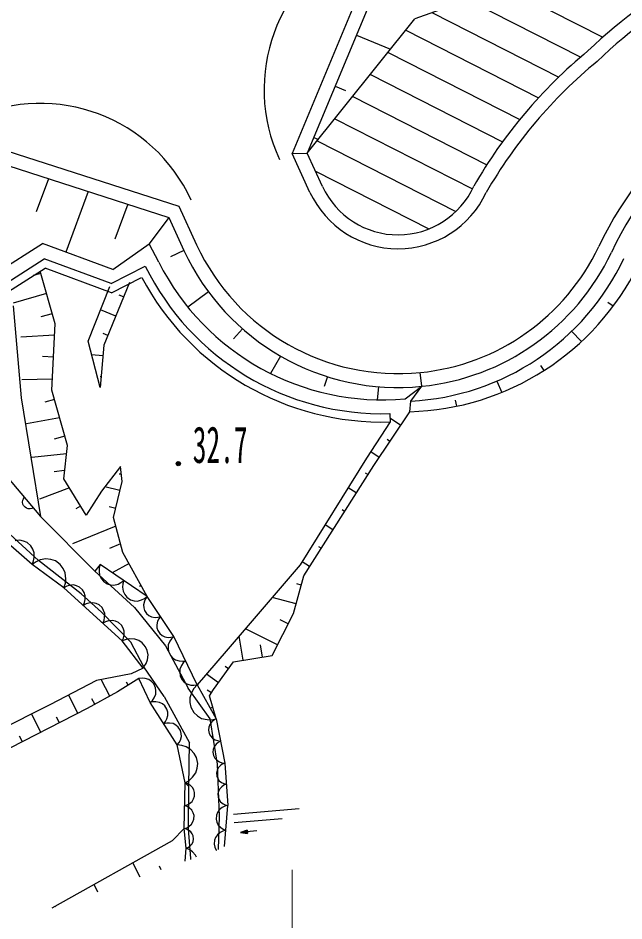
# Model space of a CAD drawing. Units: millimetres, scale not verified. Extents: x 39750 to 680000, y 20000 to 380250.
# Drawn here: x 375918 to 397750, y 237716 to 270245 of the extents above; entities that cross this region are included whole.
import ezdxf
from ezdxf.enums import TextEntityAlignment as Align

# ---------------------------------------------------------------- set-up
doc = ezdxf.new("R2010")
doc.units = ezdxf.units.MM
doc.header["$LTSCALE"] = 1000
doc.layers.add('M-BGD', color=7, linetype='Continuous', lineweight=25)
doc.layers.add('M-STR-HTXT', color=7, linetype='Continuous', lineweight=13)
doc.styles.add('ＭＳ ゴシック', font='')
doc.styles.get('ＭＳ ゴシック').set_extended_font_data('MS Gothic')

msp = doc.modelspace()

# ---------------------------------------------------------------- linework, layer by layer
at = {"layer": 'M-BGD'}
for p, q in [((388639, 272187), (385790, 265362)), ((389027, 271818), (386336, 265373)), ((393441, 271364), (396990, 269556)), ((392144, 270903), (396192, 268840)), ((390850, 270439), (395401, 268121)), ((386336, 265373), (390220, 270213)), ((389893, 269805), (394670, 267371)), ((388115, 269633), (389343, 269119)), ((389254, 269008), (393996, 266592)), ((388615, 268212), (393375, 265786)), ((387344, 267787), (387717, 267631)), ((387975, 267415), (392806, 264953)), ((387336, 266618), (392296, 264091)), ((386574, 265942), (386738, 265873)), ((386697, 265822), (391696, 263275)), ((374668, 265737), (381707, 263470)), ((374697, 265202), (381346, 263061)), ((385790, 265362), (386336, 265373)), ((386436, 263965), (385790, 265362)), ((386890, 264175), (386336, 265373)), ((386632, 264732), (390724, 262647)), ((377015, 264455), (376574, 263261)), ((378445, 263995), (377638, 261814)), ((379874, 263535), (379411, 262283)), ((381707, 263470), (382351, 262078)), ((381346, 263061), (380643, 262113)), ((381346, 263061), (381897, 261868)), ((374725, 260802), (376794, 262126)), ((379336, 261186), (376794, 262126)), ((379336, 261186), (380643, 262113)), ((380989, 261448), (380643, 262113)), ((381897, 261868), (381410, 261643)), ((374994, 260381), (376854, 261571)), ((379272, 260677), (376854, 261571)), ((375136, 260115), (376890, 261238)), ((379291, 260350), (376890, 261238)), ((379272, 260677), (380503, 261303)), ((376743, 261044), (376468, 260967)), ((377252, 259224), (376720, 261129)), ((379291, 260350), (380372, 260900)), ((378439, 258600), (379231, 260575)), ((379936, 260716), (379006, 258463)), ((376947, 260316), (375736, 259978)), ((379722, 260198), (379557, 260266)), ((382778, 260381), (382035, 259833)), ((397169, 260014), (397367, 259872)), ((375736, 259874), (376030, 256562)), ((377150, 259588), (376744, 259475)), ((379436, 259504), (378891, 259729)), ((377135, 256838), (377252, 259224)), ((384001, 259050), (383680, 258686)), ((395864, 258960), (396221, 258591)), ((377232, 258826), (376015, 258748)), ((379149, 258810), (378988, 258877)), ((378881, 256933), (378439, 258600)), ((379006, 258463), (378881, 256933)), ((377194, 258031), (376804, 258050)), ((378975, 258081), (378568, 258114)), ((385371, 258068), (385012, 257442)), ((394745, 257723), (394865, 257542)), ((378912, 257316), (378872, 257319)), ((387064, 257325), (386954, 256973)), ((390463, 256977), (390413, 257474)), ((377155, 257235), (376057, 257205)), ((393172, 257167), (393348, 256758)), ((377694, 254849), (377135, 256838)), ((388903, 256964), (388863, 256491)), ((389861, 256525), (390463, 256977)), ((390069, 256446), (390463, 256977)), ((376030, 256562), (376726, 252290)), ((377228, 256506), (376887, 256410)), ((390032, 256063), (390069, 256446)), ((391671, 256479), (391721, 256260)), ((388736, 254128), (390032, 256063)), ((377415, 255843), (376225, 255625)), ((389321, 255693), (388473, 254387)), ((389313, 255993), (389321, 255693)), ((389704, 255573), (389317, 255833)), ((377601, 255181), (377215, 255072)), ((389317, 254995), (389223, 255058)), ((377563, 253640), (377694, 254849)), ((377661, 254547), (376416, 254407)), ((388473, 254387), (386084, 250545)), ((388930, 254417), (388625, 254621)), ((375038, 254277), (376726, 252290)), ((379614, 254086), (378924, 253199)), ((379665, 253548), (379614, 254086)), ((386213, 250152), (388736, 254128)), ((377596, 253942), (377224, 253898)), ((379640, 253817), (379564, 253810)), ((388526, 253797), (388436, 253854)), ((378375, 252338), (377563, 253640)), ((379360, 252251), (379665, 253548)), ((377766, 253314), (376689, 252906)), ((378924, 253199), (378375, 252338)), ((379589, 253224), (379043, 253352)), ((388105, 253134), (387811, 253321)), ((376082, 252799), (376093, 252872)), ((376095, 252737), (376082, 252799)), ((376093, 252872), (376110, 252926)), ((376110, 252926), (376142, 252978)), ((376120, 252681), (376095, 252737)), ((376170, 252622), (376120, 252681)), ((376221, 252589), (376170, 252622)), ((376280, 252566), (376221, 252589)), ((376352, 252566), (376280, 252566)), ((376409, 252574), (376352, 252566)), ((376466, 252596), (376409, 252574)), ((378172, 252663), (378005, 252559)), ((379436, 252575), (379199, 252631)), ((387685, 252472), (387598, 252527)), ((376659, 250706), (375047, 252170)), ((376726, 252290), (378686, 250323)), ((379696, 250987), (379360, 252251)), ((376426, 250560), (374721, 252041)), ((379444, 251935), (377875, 251303)), ((387264, 251809), (386982, 251988)), ((375978, 251431), (375814, 251409)), ((376116, 251401), (375978, 251431)), ((376244, 251346), (376116, 251401)), ((376376, 251231), (376244, 251346)), ((376449, 251112), (376376, 251231)), ((379612, 251303), (379219, 251129)), ((386844, 251146), (386761, 251199)), ((376498, 250979), (376449, 251112)), ((376479, 250686), (376500, 250813)), ((376500, 250813), (376498, 250979)), ((380576, 249403), (379696, 250987)), ((376426, 250560), (376479, 250686)), ((376568, 250658), (376426, 250560)), ((377569, 249720), (376426, 250560)), ((376716, 250721), (376568, 250658)), ((378191, 249502), (376659, 250706)), ((376920, 250765), (376716, 250721)), ((377096, 250741), (376920, 250765)), ((377262, 250685), (377096, 250741)), ((377439, 250555), (377262, 250685)), ((377542, 250413), (377439, 250555)), ((378877, 250554), (378686, 250323)), ((378877, 250554), (378842, 250435)), ((380576, 249403), (378877, 250554)), ((379916, 250591), (379315, 250257)), ((386084, 250545), (383422, 247437)), ((386423, 250483), (386153, 250655)), ((377617, 250252), (377542, 250413)), ((377636, 250045), (377617, 250252)), ((378686, 250323), (380114, 249005)), ((378842, 250435), (378837, 250317)), ((378837, 250317), (378857, 250168)), ((378857, 250168), (378916, 250054)), ((385843, 248797), (386213, 250152)), ((377569, 249720), (377623, 249883)), ((377623, 249883), (377636, 250045)), ((378916, 250054), (378994, 249954)), ((378994, 249954), (379126, 249865)), ((379126, 249865), (379247, 249829)), ((379247, 249829), (379375, 249817)), ((379375, 249817), (379521, 249854)), ((379521, 249854), (379626, 249904)), ((379626, 249904), (379726, 249979)), ((379692, 249859), (379687, 249742)), ((379726, 249979), (379692, 249859)), ((386120, 249813), (385959, 249857)), ((377670, 249775), (377569, 249720)), ((379672, 247802), (377569, 249720)), ((377773, 249806), (377670, 249775)), ((377912, 249821), (377773, 249806)), ((378027, 249793), (377912, 249821)), ((378134, 249744), (378027, 249793)), ((378242, 249645), (378134, 249744)), ((378922, 248841), (378191, 249502)), ((378301, 249544), (378242, 249645)), ((378339, 249431), (378301, 249544)), ((379687, 249742), (379706, 249592)), ((379706, 249592), (379765, 249478)), ((380356, 249799), (380296, 249766)), ((378270, 249081), (378317, 249185)), ((378317, 249185), (378337, 249292)), ((378337, 249292), (378339, 249431)), ((378613, 249182), (378474, 249167)), ((378728, 249154), (378613, 249182)), ((379765, 249478), (379843, 249379)), ((379843, 249379), (379975, 249289)), ((379975, 249289), (380096, 249253)), ((380096, 249253), (380224, 249241)), ((380224, 249241), (380371, 249279)), ((380371, 249279), (380476, 249328)), ((380469, 249231), (380437, 249109)), ((380511, 249321), (380469, 249231)), ((380476, 249328), (380576, 249403)), ((380576, 249403), (380511, 249321)), ((381531, 247963), (380576, 249403)), ((385935, 249136), (385078, 249370)), ((378371, 249136), (378270, 249081)), ((378474, 249167), (378371, 249136)), ((378835, 249105), (378728, 249154)), ((378943, 249006), (378835, 249105)), ((379002, 248904), (378943, 249006)), ((379040, 248792), (379002, 248904)), ((380114, 249005), (381233, 247625)), ((380437, 249109), (380446, 249001)), ((380446, 249001), (380475, 248898)), ((380475, 248898), (380549, 248787)), ((379987, 247760), (378922, 248841)), ((378971, 248441), (379018, 248546)), ((379018, 248546), (379038, 248652)), ((379038, 248652), (379040, 248792)), ((379175, 248528), (379073, 248496)), ((379314, 248543), (379175, 248528)), ((379429, 248514), (379314, 248543)), ((380549, 248787), (380632, 248720)), ((380632, 248720), (380728, 248669)), ((380728, 248669), (380854, 248652)), ((380854, 248652), (380952, 248657)), ((380989, 248601), (380947, 248511)), ((380952, 248657), (381053, 248683)), ((381053, 248683), (380989, 248601)), ((385073, 247281), (385843, 248797)), ((385650, 248418), (385360, 248565)), ((379073, 248496), (378971, 248441)), ((379536, 248466), (379429, 248514)), ((379644, 248366), (379536, 248466)), ((379703, 248265), (379644, 248366)), ((379741, 248153), (379703, 248265)), ((380947, 248511), (380915, 248389)), ((380915, 248389), (380924, 248281)), ((380924, 248281), (380953, 248178)), ((385265, 247660), (384114, 248245)), ((379672, 247802), (379719, 247907)), ((379719, 247907), (379739, 248013)), ((379739, 248013), (379741, 248153)), ((379946, 247878), (379810, 247855)), ((380125, 247873), (379946, 247878)), ((380953, 248178), (381027, 248067)), ((381027, 248067), (381110, 248000)), ((381110, 248000), (381206, 247950)), ((381206, 247950), (381332, 247932)), ((381332, 247932), (381429, 247937)), ((381447, 247883), (381387, 247790)), ((381429, 247937), (381531, 247963)), ((381531, 247963), (381447, 247883)), ((382367, 246218), (381531, 247963)), ((384030, 247107), (383884, 247978)), ((379810, 247855), (379672, 247802)), ((380428, 246826), (379672, 247802)), ((380456, 246871), (379987, 247760)), ((380267, 247818), (380125, 247873)), ((380394, 247738), (380267, 247818)), ((380516, 247594), (380394, 247738)), ((380573, 247455), (380516, 247594)), ((381233, 247625), (382044, 246106)), ((381331, 247659), (381325, 247537)), ((381387, 247790), (381331, 247659)), ((384725, 247223), (384652, 247659)), ((380603, 247305), (380573, 247455)), ((380577, 247128), (380603, 247305)), ((381325, 247537), (381341, 247419)), ((381341, 247419), (381406, 247284)), ((381406, 247284), (381488, 247197)), ((383422, 247437), (382367, 246218)), ((383683, 247049), (385073, 247281)), ((380456, 246871), (380534, 246996)), ((380534, 246996), (380577, 247128)), ((381488, 247197), (381586, 247126)), ((381586, 247126), (381723, 247087)), ((381723, 247087), (381832, 247077)), ((381804, 246917), (381749, 246786)), ((381864, 247010), (381804, 246917)), ((381832, 247077), (381949, 247091)), ((381949, 247091), (381864, 247010)), ((382957, 246048), (383683, 247049)), ((379994, 246623), (378743, 246383)), ((380428, 246826), (379994, 246623)), ((381187, 245806), (380456, 246871)), ((381749, 246786), (381742, 246665)), ((381742, 246665), (381759, 246546)), ((383138, 246298), (382707, 246611)), ((383501, 246798), (383385, 246883)), ((378743, 246383), (377062, 245507)), ((379231, 245818), (378907, 246414)), ((380270, 246454), (379504, 245967)), ((379887, 246210), (379821, 246315)), ((380387, 246466), (380270, 246454)), ((380679, 245580), (380270, 246454)), ((380496, 246455), (380387, 246466)), ((380632, 246415), (380496, 246455)), ((380729, 246343), (380632, 246415)), ((380810, 246256), (380729, 246343)), ((380873, 246120), (380810, 246256)), ((381759, 246546), (381824, 246411)), ((381824, 246411), (381905, 246324)), ((381905, 246324), (382004, 246253)), ((382004, 246253), (382140, 246214)), ((379504, 245967), (378410, 245372)), ((380888, 246002), (380873, 246120)), ((380881, 245882), (380888, 246002)), ((382845, 244993), (382044, 246106)), ((382174, 245952), (382107, 245757)), ((382140, 246214), (382249, 246205)), ((382252, 246093), (382174, 245952)), ((382249, 246205), (382367, 246218)), ((382367, 246218), (382252, 246093)), ((382367, 246218), (383057, 244995)), ((382885, 245935), (382738, 246030)), ((382812, 245823), (382957, 246048)), ((378076, 245200), (377738, 245859)), ((378683, 245521), (378578, 245715)), ((380679, 245580), (380764, 245659)), ((380786, 245605), (380679, 245580)), ((380764, 245659), (380824, 245752)), ((380888, 245609), (380786, 245605)), ((380824, 245752), (380881, 245882)), ((381020, 245588), (380888, 245609)), ((381187, 245806), (382096, 244128)), ((382107, 245757), (382109, 245581)), ((383057, 244995), (382812, 245823)), ((377062, 245507), (373719, 243818)), ((378410, 245372), (373737, 242973)), ((381654, 244055), (380679, 245580)), ((381119, 245534), (381020, 245588)), ((381205, 245462), (381119, 245534)), ((381281, 245344), (381205, 245462)), ((381309, 245236), (381281, 245344)), ((382109, 245581), (382145, 245412)), ((382145, 245412), (382252, 245222)), ((382934, 245409), (382839, 245381)), ((376741, 244515), (376403, 245174)), ((377408, 244858), (377308, 245054)), ((381236, 244902), (381281, 244995)), ((381281, 244995), (381317, 245123)), ((381317, 245123), (381309, 245236)), ((382252, 245222), (382379, 245104)), ((382379, 245104), (382528, 245011)), ((382528, 245011), (382730, 244968)), ((382730, 244968), (382888, 244965)), ((383110, 243366), (382845, 244993)), ((382888, 244965), (383057, 244995)), ((382970, 244948), (382902, 244885)), ((383057, 244995), (382970, 244948)), ((383057, 244995), (383364, 243399)), ((381166, 244817), (381236, 244902)), ((381274, 244843), (381166, 244817)), ((381376, 244846), (381274, 244843)), ((381508, 244826), (381376, 244846)), ((381607, 244771), (381508, 244826)), ((381693, 244700), (381607, 244771)), ((381769, 244582), (381693, 244700)), ((382798, 244693), (382786, 244594)), ((382829, 244790), (382798, 244693)), ((382902, 244885), (382829, 244790)), ((376073, 244172), (375971, 244371)), ((381797, 244474), (381769, 244582)), ((381769, 244233), (381805, 244361)), ((381805, 244361), (381797, 244474)), ((382786, 244594), (382810, 244470)), ((382810, 244470), (382858, 244382)), ((382858, 244382), (382923, 244303)), ((382923, 244303), (383025, 244242)), ((381654, 244055), (381724, 244139)), ((381942, 242697), (381654, 244055)), ((381822, 244033), (381654, 244055)), ((381724, 244139), (381769, 244233)), ((381971, 243983), (381822, 244033)), ((382148, 243882), (381971, 243983)), ((382066, 242558), (382096, 244128)), ((382983, 243992), (382952, 243895)), ((383055, 244087), (382983, 243992)), ((383025, 244242), (383112, 244211)), ((383124, 244150), (383055, 244087)), ((383112, 244211), (383210, 244197)), ((383210, 244197), (383124, 244150)), ((382262, 243750), (382148, 243882)), ((382346, 243602), (382262, 243750)), ((382952, 243895), (382940, 243796)), ((382940, 243796), (382963, 243672)), ((382963, 243672), (383011, 243584)), ((382391, 243391), (382346, 243602)), ((382373, 243221), (382391, 243391)), ((383011, 243584), (383076, 243505)), ((383076, 243505), (383179, 243444)), ((383171, 241496), (383110, 243366)), ((383179, 243444), (383266, 243413)), ((383278, 243364), (383207, 243313)), ((383266, 243413), (383364, 243399)), ((383364, 243399), (383278, 243364)), ((383364, 243399), (383474, 241877)), ((382202, 242890), (382324, 243054)), ((382324, 243054), (382373, 243221)), ((383089, 243146), (383067, 243054)), ((383067, 243054), (383076, 242936)), ((383129, 243233), (383089, 243146)), ((383207, 243313), (383129, 243233)), ((381899, 241043), (381942, 242697)), ((381942, 242697), (382087, 242781)), ((381942, 242697), (382066, 242558)), ((382036, 242661), (381942, 242697)), ((382087, 242781), (382202, 242890)), ((383076, 242936), (383111, 242849)), ((383111, 242849), (383163, 242769)), ((383163, 242769), (383252, 242700)), ((383252, 242700), (383329, 242662)), ((382116, 242612), (382036, 242661)), ((382057, 241039), (382066, 242558)), ((382204, 242529), (382116, 242612)), ((382252, 242436), (382204, 242529)), ((382280, 242338), (382252, 242436)), ((383144, 242385), (383122, 242293)), ((383184, 242472), (383144, 242385)), ((383262, 242552), (383184, 242472)), ((383333, 242603), (383262, 242552)), ((383329, 242662), (383419, 242638)), ((383419, 242638), (383333, 242603)), ((382098, 241946), (382191, 242024)), ((382191, 242024), (382243, 242114)), ((382243, 242114), (382277, 242210)), ((382277, 242210), (382280, 242338)), ((383122, 242293), (383131, 242175)), ((383131, 242175), (383166, 242088)), ((383166, 242088), (383218, 242008)), ((381920, 241870), (382016, 241898)), ((382014, 241834), (381920, 241870)), ((382094, 241784), (382014, 241834)), ((382016, 241898), (382098, 241946)), ((382183, 241701), (382094, 241784)), ((382230, 241609), (382183, 241701)), ((383169, 241723), (383107, 241628)), ((383275, 241804), (383169, 241723)), ((383218, 242008), (383307, 241940)), ((383367, 241851), (383275, 241804)), ((383307, 241940), (383384, 241901)), ((383360, 240394), (383474, 241877)), ((383474, 241877), (383367, 241851)), ((383384, 241901), (383474, 241877)), ((383676, 241557), (386045, 241767)), ((382221, 241287), (382255, 241383)), ((382258, 241511), (382230, 241609)), ((382255, 241383), (382258, 241511)), ((383065, 241525), (383055, 241385)), ((383055, 241385), (383080, 241276)), ((383107, 241628), (383065, 241525)), ((383137, 240284), (383171, 241496)), ((383703, 241258), (385433, 241412)), ((381899, 241043), (381994, 241071)), ((381994, 241071), (382076, 241119)), ((382076, 241119), (382169, 241197)), ((382169, 241197), (382221, 241287)), ((383080, 241276), (383127, 241172)), ((383127, 241172), (383220, 241077)), ((383220, 241077), (383304, 241018)), ((381489, 240619), (381899, 241043)), ((381981, 240332), (381899, 241043)), ((381983, 241024), (381899, 241043)), ((382057, 240991), (381983, 241024)), ((382146, 239960), (382057, 241039)), ((382143, 240931), (382057, 240991)), ((382195, 240857), (382143, 240931)), ((382231, 240777), (382195, 240857)), ((382244, 240667), (382231, 240777)), ((383038, 240725), (382996, 240621)), ((383100, 240820), (383038, 240725)), ((383206, 240901), (383100, 240820)), ((383298, 240948), (383206, 240901)), ((383405, 240974), (383298, 240948)), ((383304, 241018), (383405, 240974)), ((384176, 240991), (383934, 240904)), ((384518, 240962), (383934, 240904)), ((383934, 240904), (384189, 240867)), ((383959, 240907), (384171, 240981)), ((384181, 240875), (383960, 240907)), ((383985, 240909), (384163, 240971)), ((384171, 240884), (383985, 240909)), ((384010, 240912), (384154, 240961)), ((384161, 240892), (384010, 240912)), ((384035, 240914), (384146, 240951)), ((384151, 240901), (384035, 240914)), ((384060, 240917), (384137, 240940)), ((384140, 240909), (384060, 240917)), ((384085, 240919), (384129, 240930)), ((384130, 240924), (384085, 240919)), ((384130, 240918), (384085, 240919)), ((384129, 240930), (384130, 240918)), ((384137, 240940), (384140, 240909)), ((384146, 240951), (384151, 240901)), ((384154, 240961), (384161, 240892)), ((384163, 240971), (384171, 240884)), ((384171, 240981), (384181, 240875)), ((384189, 240867), (384176, 240991)), ((377153, 238182), (381489, 240619)), ((382059, 240369), (382123, 240419)), ((382123, 240419), (382194, 240497)), ((382194, 240497), (382227, 240580)), ((382227, 240580), (382244, 240667)), ((382996, 240621), (382986, 240481)), ((382986, 240481), (383011, 240373)), ((381942, 239864), (381981, 240332)), ((381981, 240332), (382059, 240369)), ((382102, 240279), (381981, 240332)), ((382203, 240207), (382102, 240279)), ((382314, 240091), (382203, 240207)), ((382352, 240008), (382314, 240091)), ((383011, 240373), (383058, 240269)), ((383058, 240269), (383067, 240260)), ((380318, 239294), (380055, 239813)), ((382144, 239935), (382146, 239960)), ((381080, 239561), (381013, 239694)), ((378793, 238758), (378657, 239027)), ((377269, 238222), (377259, 238241))]:
    msp.add_line(p, q, dxfattribs=at)
for radius in [75, 65.7, 56.3, 46.9, 37.5, 28.2, 18.8, 9.4]:
    msp.add_circle((381692, 254192), radius, dxfattribs=at)
for centre, radius, start, end in [((627497, -388430), 700079, 107.86609, 109.81165), ((408599, 256460), 17500, 100.8087, 133.9506), ((390783, 267670), 6000, 115.3721, 204.8062), ((408599, 256460), 17000, 100.8087, 134.0166), ((407698, 255398), 17694, 129.4594, 150.2223), ((408599, 256460), 13000, 100.6187, 154.7017), ((408599, 256460), 12500, 100.6187, 154.7017), ((407698, 255398), 17194, 129.394, 150.1503), ((376710, 261172), 6000, 24.8061, 114.0188), ((389613, 265434), 3000, 204.8062, 335.4059), ((389613, 265434), 3500, 204.8062, 335.0186), ((389613, 265434), 8500, 204.8062, 275.7406), ((389613, 265434), 8000, 204.8062, 275.7406), ((389613, 265434), 8000, 275.7406, 334.7017), ((389613, 265434), 9000, 272.9071, 334.7017), ((389613, 265434), 8500, 275.7406, 334.7017), ((389050, 265520), 9531, 206.2598, 271.5761), ((389050, 265520), 9031, 206.7999, 275.1523), ((389787, 265504), 9444, 271.4894, 333.8669), ((389050, 265520), 9831, 208.0293, 271.5761)]:
    msp.add_arc(centre, radius, start, end, dxfattribs=at)
at = {"layer": 'M-STR-HTXT'}
msp.add_line((385790, 208487), (385790, 239557), dxfattribs=at)

# ---------------------------------------------------------------- texts
at = {"layer": 'M-BGD', "style": 'ＭＳ ゴシック', "width": 0.55}
msp.add_text('32.7', height=1320, dxfattribs=at).set_placement((382212, 253819), align=Align.BOTTOM_LEFT)

doc.saveas('drawing.dxf')
